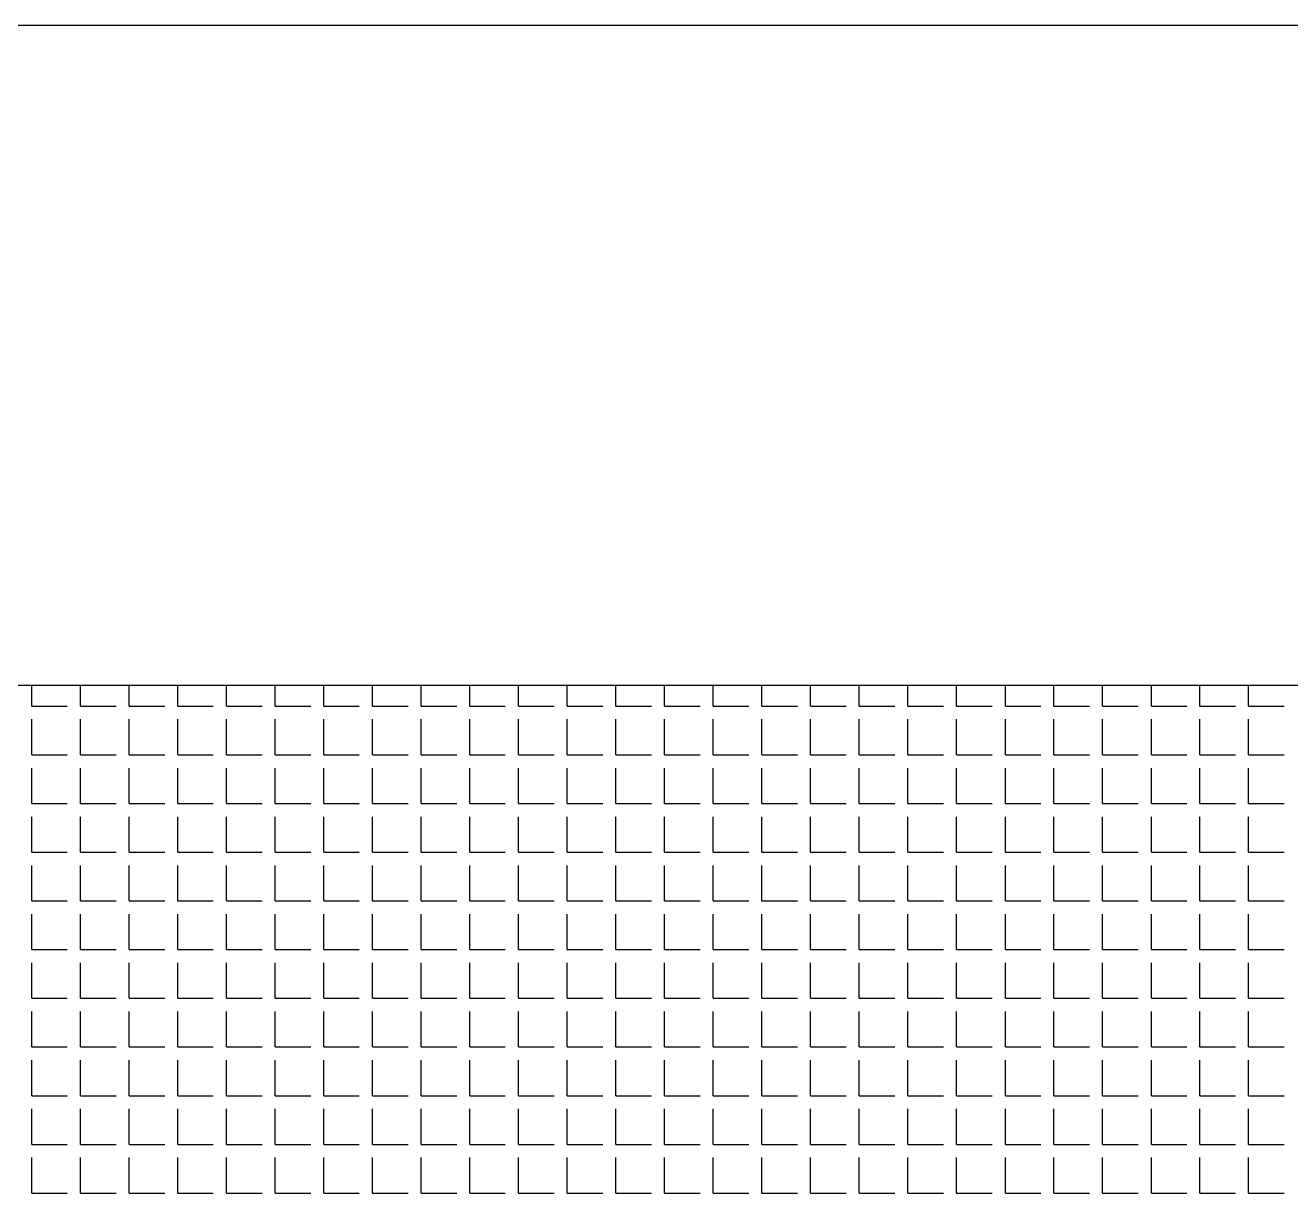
# Model space of a CAD drawing. Header units: millimetres. Extents: x -2063041 to -1932644, y 197605868 to 197643080.
# Drawn here: x -2047919 to -2047783.4, y 197627242.6 to 197627368.4 of the extents above; entities that cross this region are included whole.
import ezdxf

# ---------------------------------------------------------------- set-up
doc = ezdxf.new("R2010")
doc.units = ezdxf.units.MM
doc.layers.add('СКУД', color=7, linetype='Continuous')

msp = doc.modelspace()

# ---------------------------------------------------------------- linework, layer by layer
at = {"layer": 'СКУД', "color": 18, "true_color": 0x000000}
for p, q in [((-2047918.28, 197627295.48), (-2047918.28, 197627297.71)), ((-2047913.07, 197627295.48), (-2047913.07, 197627297.71)), ((-2047907.85, 197627295.48), (-2047907.85, 197627297.71)), ((-2047902.64, 197627295.48), (-2047902.64, 197627297.71)), ((-2047897.43, 197627295.48), (-2047897.43, 197627297.71)), ((-2047892.21, 197627295.48), (-2047892.21, 197627297.71)), ((-2047887, 197627295.48), (-2047887, 197627297.71)), ((-2047881.79, 197627295.48), (-2047881.79, 197627297.71)), ((-2047876.57, 197627295.48), (-2047876.57, 197627297.71)), ((-2047871.36, 197627295.48), (-2047871.36, 197627297.71)), ((-2047866.15, 197627295.48), (-2047866.15, 197627297.71)), ((-2047860.93, 197627295.48), (-2047860.93, 197627297.71)), ((-2047855.72, 197627295.48), (-2047855.72, 197627297.71)), ((-2047850.51, 197627295.48), (-2047850.51, 197627297.71)), ((-2047845.29, 197627295.48), (-2047845.29, 197627297.71)), ((-2047840.08, 197627295.48), (-2047840.08, 197627297.71)), ((-2047834.87, 197627295.48), (-2047834.87, 197627297.71)), ((-2047829.65, 197627295.48), (-2047829.65, 197627297.71)), ((-2047824.44, 197627295.48), (-2047824.44, 197627297.71)), ((-2047819.23, 197627295.48), (-2047819.23, 197627297.71)), ((-2047814.01, 197627295.48), (-2047814.01, 197627297.71)), ((-2047808.8, 197627295.48), (-2047808.8, 197627297.71)), ((-2047803.59, 197627295.48), (-2047803.59, 197627297.71)), ((-2047798.37, 197627295.48), (-2047798.37, 197627297.71)), ((-2047793.16, 197627295.48), (-2047793.16, 197627297.71)), ((-2047787.95, 197627295.48), (-2047787.95, 197627297.71)), ((-2047918.28, 197627295.48), (-2047914.49, 197627295.48)), ((-2047913.07, 197627295.48), (-2047909.27, 197627295.48)), ((-2047907.85, 197627295.48), (-2047904.06, 197627295.48)), ((-2047902.64, 197627295.48), (-2047898.85, 197627295.48)), ((-2047897.43, 197627295.48), (-2047893.63, 197627295.48)), ((-2047892.21, 197627295.48), (-2047888.42, 197627295.48)), ((-2047887, 197627295.48), (-2047883.21, 197627295.48)), ((-2047881.79, 197627295.48), (-2047877.99, 197627295.48)), ((-2047876.57, 197627295.48), (-2047872.78, 197627295.48)), ((-2047871.36, 197627295.48), (-2047867.57, 197627295.48)), ((-2047866.15, 197627295.48), (-2047862.35, 197627295.48)), ((-2047860.93, 197627295.48), (-2047857.14, 197627295.48)), ((-2047855.72, 197627295.48), (-2047851.93, 197627295.48)), ((-2047850.51, 197627295.48), (-2047846.71, 197627295.48)), ((-2047845.29, 197627295.48), (-2047841.5, 197627295.48)), ((-2047840.08, 197627295.48), (-2047836.29, 197627295.48)), ((-2047834.87, 197627295.48), (-2047831.07, 197627295.48)), ((-2047829.65, 197627295.48), (-2047825.86, 197627295.48)), ((-2047824.44, 197627295.48), (-2047820.65, 197627295.48)), ((-2047819.23, 197627295.48), (-2047815.43, 197627295.48)), ((-2047814.01, 197627295.48), (-2047810.22, 197627295.48)), ((-2047808.8, 197627295.48), (-2047805.01, 197627295.48)), ((-2047803.59, 197627295.48), (-2047799.79, 197627295.48)), ((-2047798.37, 197627295.48), (-2047794.58, 197627295.48)), ((-2047793.16, 197627295.48), (-2047789.37, 197627295.48)), ((-2047787.95, 197627295.48), (-2047784.15, 197627295.48)), ((-2047918.28, 197627290.27), (-2047918.28, 197627294.06)), ((-2047913.07, 197627290.27), (-2047913.07, 197627294.06)), ((-2047907.85, 197627290.27), (-2047907.85, 197627294.06)), ((-2047902.64, 197627290.27), (-2047902.64, 197627294.06)), ((-2047897.43, 197627290.27), (-2047897.43, 197627294.06)), ((-2047892.21, 197627290.27), (-2047892.21, 197627294.06)), ((-2047887, 197627290.27), (-2047887, 197627294.06)), ((-2047881.79, 197627290.27), (-2047881.79, 197627294.06)), ((-2047876.57, 197627290.27), (-2047876.57, 197627294.06)), ((-2047871.36, 197627290.27), (-2047871.36, 197627294.06)), ((-2047866.15, 197627290.27), (-2047866.15, 197627294.06)), ((-2047860.93, 197627290.27), (-2047860.93, 197627294.06)), ((-2047855.72, 197627290.27), (-2047855.72, 197627294.06)), ((-2047850.51, 197627290.27), (-2047850.51, 197627294.06)), ((-2047845.29, 197627290.27), (-2047845.29, 197627294.06)), ((-2047840.08, 197627290.27), (-2047840.08, 197627294.06)), ((-2047834.87, 197627290.27), (-2047834.87, 197627294.06)), ((-2047829.65, 197627290.27), (-2047829.65, 197627294.06)), ((-2047824.44, 197627290.27), (-2047824.44, 197627294.06)), ((-2047819.23, 197627290.27), (-2047819.23, 197627294.06)), ((-2047814.01, 197627290.27), (-2047814.01, 197627294.06)), ((-2047808.8, 197627290.27), (-2047808.8, 197627294.06)), ((-2047803.59, 197627290.27), (-2047803.59, 197627294.06)), ((-2047798.37, 197627290.27), (-2047798.37, 197627294.06)), ((-2047793.16, 197627290.27), (-2047793.16, 197627294.06)), ((-2047787.95, 197627290.27), (-2047787.95, 197627294.06)), ((-2047918.28, 197627290.27), (-2047914.49, 197627290.27)), ((-2047913.07, 197627290.27), (-2047909.27, 197627290.27)), ((-2047907.85, 197627290.27), (-2047904.06, 197627290.27)), ((-2047902.64, 197627290.27), (-2047898.85, 197627290.27)), ((-2047897.43, 197627290.27), (-2047893.63, 197627290.27)), ((-2047892.21, 197627290.27), (-2047888.42, 197627290.27)), ((-2047887, 197627290.27), (-2047883.21, 197627290.27)), ((-2047881.79, 197627290.27), (-2047877.99, 197627290.27)), ((-2047876.57, 197627290.27), (-2047872.78, 197627290.27)), ((-2047871.36, 197627290.27), (-2047867.57, 197627290.27)), ((-2047866.15, 197627290.27), (-2047862.35, 197627290.27)), ((-2047860.93, 197627290.27), (-2047857.14, 197627290.27)), ((-2047855.72, 197627290.27), (-2047851.93, 197627290.27)), ((-2047850.51, 197627290.27), (-2047846.71, 197627290.27)), ((-2047845.29, 197627290.27), (-2047841.5, 197627290.27)), ((-2047840.08, 197627290.27), (-2047836.29, 197627290.27)), ((-2047834.87, 197627290.27), (-2047831.07, 197627290.27)), ((-2047829.65, 197627290.27), (-2047825.86, 197627290.27)), ((-2047824.44, 197627290.27), (-2047820.65, 197627290.27)), ((-2047819.23, 197627290.27), (-2047815.43, 197627290.27)), ((-2047814.01, 197627290.27), (-2047810.22, 197627290.27)), ((-2047808.8, 197627290.27), (-2047805.01, 197627290.27)), ((-2047803.59, 197627290.27), (-2047799.79, 197627290.27)), ((-2047798.37, 197627290.27), (-2047794.58, 197627290.27)), ((-2047793.16, 197627290.27), (-2047789.37, 197627290.27)), ((-2047787.95, 197627290.27), (-2047784.15, 197627290.27)), ((-2047918.28, 197627285.05), (-2047918.28, 197627288.84)), ((-2047913.07, 197627285.05), (-2047913.07, 197627288.84)), ((-2047907.85, 197627285.05), (-2047907.85, 197627288.84)), ((-2047902.64, 197627285.05), (-2047902.64, 197627288.84)), ((-2047897.43, 197627285.05), (-2047897.43, 197627288.84)), ((-2047892.21, 197627285.05), (-2047892.21, 197627288.84)), ((-2047887, 197627285.05), (-2047887, 197627288.84)), ((-2047881.79, 197627285.05), (-2047881.79, 197627288.84)), ((-2047876.57, 197627285.05), (-2047876.57, 197627288.84)), ((-2047871.36, 197627285.05), (-2047871.36, 197627288.84)), ((-2047866.15, 197627285.05), (-2047866.15, 197627288.84)), ((-2047860.93, 197627285.05), (-2047860.93, 197627288.84)), ((-2047855.72, 197627285.05), (-2047855.72, 197627288.84)), ((-2047850.51, 197627285.05), (-2047850.51, 197627288.84)), ((-2047845.29, 197627285.05), (-2047845.29, 197627288.84)), ((-2047840.08, 197627285.05), (-2047840.08, 197627288.84)), ((-2047834.87, 197627285.05), (-2047834.87, 197627288.84)), ((-2047829.65, 197627285.05), (-2047829.65, 197627288.84)), ((-2047824.44, 197627285.05), (-2047824.44, 197627288.84)), ((-2047819.23, 197627285.05), (-2047819.23, 197627288.84)), ((-2047814.01, 197627285.05), (-2047814.01, 197627288.84)), ((-2047808.8, 197627285.05), (-2047808.8, 197627288.84)), ((-2047803.59, 197627285.05), (-2047803.59, 197627288.84)), ((-2047798.37, 197627285.05), (-2047798.37, 197627288.84)), ((-2047793.16, 197627285.05), (-2047793.16, 197627288.84)), ((-2047787.95, 197627285.05), (-2047787.95, 197627288.84)), ((-2047918.28, 197627285.05), (-2047914.49, 197627285.05)), ((-2047913.07, 197627285.05), (-2047909.27, 197627285.05)), ((-2047907.85, 197627285.05), (-2047904.06, 197627285.05)), ((-2047902.64, 197627285.05), (-2047898.85, 197627285.05)), ((-2047897.43, 197627285.05), (-2047893.63, 197627285.05)), ((-2047892.21, 197627285.05), (-2047888.42, 197627285.05)), ((-2047887, 197627285.05), (-2047883.21, 197627285.05)), ((-2047881.79, 197627285.05), (-2047877.99, 197627285.05)), ((-2047876.57, 197627285.05), (-2047872.78, 197627285.05)), ((-2047871.36, 197627285.05), (-2047867.57, 197627285.05)), ((-2047866.15, 197627285.05), (-2047862.35, 197627285.05)), ((-2047860.93, 197627285.05), (-2047857.14, 197627285.05)), ((-2047855.72, 197627285.05), (-2047851.93, 197627285.05)), ((-2047850.51, 197627285.05), (-2047846.71, 197627285.05)), ((-2047845.29, 197627285.05), (-2047841.5, 197627285.05)), ((-2047840.08, 197627285.05), (-2047836.29, 197627285.05)), ((-2047834.87, 197627285.05), (-2047831.07, 197627285.05)), ((-2047829.65, 197627285.05), (-2047825.86, 197627285.05)), ((-2047824.44, 197627285.05), (-2047820.65, 197627285.05)), ((-2047819.23, 197627285.05), (-2047815.43, 197627285.05)), ((-2047814.01, 197627285.05), (-2047810.22, 197627285.05)), ((-2047808.8, 197627285.05), (-2047805.01, 197627285.05)), ((-2047803.59, 197627285.05), (-2047799.79, 197627285.05)), ((-2047798.37, 197627285.05), (-2047794.58, 197627285.05)), ((-2047793.16, 197627285.05), (-2047789.37, 197627285.05)), ((-2047787.95, 197627285.05), (-2047784.15, 197627285.05)), ((-2047918.28, 197627279.84), (-2047918.28, 197627283.63)), ((-2047913.07, 197627279.84), (-2047913.07, 197627283.63)), ((-2047907.85, 197627279.84), (-2047907.85, 197627283.63)), ((-2047902.64, 197627279.84), (-2047902.64, 197627283.63)), ((-2047897.43, 197627279.84), (-2047897.43, 197627283.63)), ((-2047892.21, 197627279.84), (-2047892.21, 197627283.63)), ((-2047887, 197627279.84), (-2047887, 197627283.63)), ((-2047881.79, 197627279.84), (-2047881.79, 197627283.63)), ((-2047876.57, 197627279.84), (-2047876.57, 197627283.63)), ((-2047871.36, 197627279.84), (-2047871.36, 197627283.63)), ((-2047866.15, 197627279.84), (-2047866.15, 197627283.63)), ((-2047860.93, 197627279.84), (-2047860.93, 197627283.63)), ((-2047855.72, 197627279.84), (-2047855.72, 197627283.63)), ((-2047850.51, 197627279.84), (-2047850.51, 197627283.63)), ((-2047845.29, 197627279.84), (-2047845.29, 197627283.63)), ((-2047840.08, 197627279.84), (-2047840.08, 197627283.63)), ((-2047834.87, 197627279.84), (-2047834.87, 197627283.63)), ((-2047829.65, 197627279.84), (-2047829.65, 197627283.63)), ((-2047824.44, 197627279.84), (-2047824.44, 197627283.63)), ((-2047819.23, 197627279.84), (-2047819.23, 197627283.63)), ((-2047814.01, 197627279.84), (-2047814.01, 197627283.63)), ((-2047808.8, 197627279.84), (-2047808.8, 197627283.63)), ((-2047803.59, 197627279.84), (-2047803.59, 197627283.63)), ((-2047798.37, 197627279.84), (-2047798.37, 197627283.63)), ((-2047793.16, 197627279.84), (-2047793.16, 197627283.63)), ((-2047787.95, 197627279.84), (-2047787.95, 197627283.63)), ((-2047918.28, 197627279.84), (-2047914.49, 197627279.84)), ((-2047913.07, 197627279.84), (-2047909.27, 197627279.84)), ((-2047907.85, 197627279.84), (-2047904.06, 197627279.84)), ((-2047902.64, 197627279.84), (-2047898.85, 197627279.84)), ((-2047897.43, 197627279.84), (-2047893.63, 197627279.84)), ((-2047892.21, 197627279.84), (-2047888.42, 197627279.84)), ((-2047887, 197627279.84), (-2047883.21, 197627279.84)), ((-2047881.79, 197627279.84), (-2047877.99, 197627279.84)), ((-2047876.57, 197627279.84), (-2047872.78, 197627279.84)), ((-2047871.36, 197627279.84), (-2047867.57, 197627279.84)), ((-2047866.15, 197627279.84), (-2047862.35, 197627279.84)), ((-2047860.93, 197627279.84), (-2047857.14, 197627279.84)), ((-2047855.72, 197627279.84), (-2047851.93, 197627279.84)), ((-2047850.51, 197627279.84), (-2047846.71, 197627279.84)), ((-2047845.29, 197627279.84), (-2047841.5, 197627279.84)), ((-2047840.08, 197627279.84), (-2047836.29, 197627279.84)), ((-2047834.87, 197627279.84), (-2047831.07, 197627279.84)), ((-2047829.65, 197627279.84), (-2047825.86, 197627279.84)), ((-2047824.44, 197627279.84), (-2047820.65, 197627279.84)), ((-2047819.23, 197627279.84), (-2047815.43, 197627279.84)), ((-2047814.01, 197627279.84), (-2047810.22, 197627279.84)), ((-2047808.8, 197627279.84), (-2047805.01, 197627279.84)), ((-2047803.59, 197627279.84), (-2047799.79, 197627279.84)), ((-2047798.37, 197627279.84), (-2047794.58, 197627279.84)), ((-2047793.16, 197627279.84), (-2047789.37, 197627279.84)), ((-2047787.95, 197627279.84), (-2047784.15, 197627279.84)), ((-2047918.28, 197627274.63), (-2047918.28, 197627278.42)), ((-2047913.07, 197627274.63), (-2047913.07, 197627278.42)), ((-2047907.85, 197627274.63), (-2047907.85, 197627278.42)), ((-2047902.64, 197627274.63), (-2047902.64, 197627278.42)), ((-2047897.43, 197627274.63), (-2047897.43, 197627278.42)), ((-2047892.21, 197627274.63), (-2047892.21, 197627278.42)), ((-2047887, 197627274.63), (-2047887, 197627278.42)), ((-2047881.79, 197627274.63), (-2047881.79, 197627278.42)), ((-2047876.57, 197627274.63), (-2047876.57, 197627278.42)), ((-2047871.36, 197627274.63), (-2047871.36, 197627278.42)), ((-2047866.15, 197627274.63), (-2047866.15, 197627278.42)), ((-2047860.93, 197627274.63), (-2047860.93, 197627278.42)), ((-2047855.72, 197627274.63), (-2047855.72, 197627278.42)), ((-2047850.51, 197627274.63), (-2047850.51, 197627278.42)), ((-2047845.29, 197627274.63), (-2047845.29, 197627278.42)), ((-2047840.08, 197627274.63), (-2047840.08, 197627278.42)), ((-2047834.87, 197627274.63), (-2047834.87, 197627278.42)), ((-2047829.65, 197627274.63), (-2047829.65, 197627278.42)), ((-2047824.44, 197627274.63), (-2047824.44, 197627278.42)), ((-2047819.23, 197627274.63), (-2047819.23, 197627278.42)), ((-2047814.01, 197627274.63), (-2047814.01, 197627278.42)), ((-2047808.8, 197627274.63), (-2047808.8, 197627278.42)), ((-2047803.59, 197627274.63), (-2047803.59, 197627278.42)), ((-2047798.37, 197627274.63), (-2047798.37, 197627278.42)), ((-2047793.16, 197627274.63), (-2047793.16, 197627278.42)), ((-2047787.95, 197627274.63), (-2047787.95, 197627278.42)), ((-2047918.28, 197627274.63), (-2047914.49, 197627274.63)), ((-2047913.07, 197627274.63), (-2047909.27, 197627274.63)), ((-2047907.85, 197627274.63), (-2047904.06, 197627274.63)), ((-2047902.64, 197627274.63), (-2047898.85, 197627274.63)), ((-2047897.43, 197627274.63), (-2047893.63, 197627274.63)), ((-2047892.21, 197627274.63), (-2047888.42, 197627274.63)), ((-2047887, 197627274.63), (-2047883.21, 197627274.63)), ((-2047881.79, 197627274.63), (-2047877.99, 197627274.63)), ((-2047876.57, 197627274.63), (-2047872.78, 197627274.63)), ((-2047871.36, 197627274.63), (-2047867.57, 197627274.63)), ((-2047866.15, 197627274.63), (-2047862.35, 197627274.63)), ((-2047860.93, 197627274.63), (-2047857.14, 197627274.63)), ((-2047855.72, 197627274.63), (-2047851.93, 197627274.63)), ((-2047850.51, 197627274.63), (-2047846.71, 197627274.63)), ((-2047845.29, 197627274.63), (-2047841.5, 197627274.63)), ((-2047840.08, 197627274.63), (-2047836.29, 197627274.63)), ((-2047834.87, 197627274.63), (-2047831.07, 197627274.63)), ((-2047829.65, 197627274.63), (-2047825.86, 197627274.63)), ((-2047824.44, 197627274.63), (-2047820.65, 197627274.63)), ((-2047819.23, 197627274.63), (-2047815.43, 197627274.63)), ((-2047814.01, 197627274.63), (-2047810.22, 197627274.63)), ((-2047808.8, 197627274.63), (-2047805.01, 197627274.63)), ((-2047803.59, 197627274.63), (-2047799.79, 197627274.63)), ((-2047798.37, 197627274.63), (-2047794.58, 197627274.63)), ((-2047793.16, 197627274.63), (-2047789.37, 197627274.63)), ((-2047787.95, 197627274.63), (-2047784.15, 197627274.63)), ((-2047918.28, 197627269.41), (-2047918.28, 197627273.2)), ((-2047913.07, 197627269.41), (-2047913.07, 197627273.2)), ((-2047907.85, 197627269.41), (-2047907.85, 197627273.2)), ((-2047902.64, 197627269.41), (-2047902.64, 197627273.2)), ((-2047897.43, 197627269.41), (-2047897.43, 197627273.2)), ((-2047892.21, 197627269.41), (-2047892.21, 197627273.2)), ((-2047887, 197627269.41), (-2047887, 197627273.2)), ((-2047881.79, 197627269.41), (-2047881.79, 197627273.2)), ((-2047876.57, 197627269.41), (-2047876.57, 197627273.2)), ((-2047871.36, 197627269.41), (-2047871.36, 197627273.2)), ((-2047866.15, 197627269.41), (-2047866.15, 197627273.2)), ((-2047860.93, 197627269.41), (-2047860.93, 197627273.2)), ((-2047855.72, 197627269.41), (-2047855.72, 197627273.2)), ((-2047850.51, 197627269.41), (-2047850.51, 197627273.2)), ((-2047845.29, 197627269.41), (-2047845.29, 197627273.2)), ((-2047840.08, 197627269.41), (-2047840.08, 197627273.2)), ((-2047834.87, 197627269.41), (-2047834.87, 197627273.2)), ((-2047829.65, 197627269.41), (-2047829.65, 197627273.2)), ((-2047824.44, 197627269.41), (-2047824.44, 197627273.2)), ((-2047819.23, 197627269.41), (-2047819.23, 197627273.2)), ((-2047814.01, 197627269.41), (-2047814.01, 197627273.2)), ((-2047808.8, 197627269.41), (-2047808.8, 197627273.2)), ((-2047803.59, 197627269.41), (-2047803.59, 197627273.2)), ((-2047798.37, 197627269.41), (-2047798.37, 197627273.2)), ((-2047793.16, 197627269.41), (-2047793.16, 197627273.2)), ((-2047787.95, 197627269.41), (-2047787.95, 197627273.2)), ((-2047918.28, 197627269.41), (-2047914.49, 197627269.41)), ((-2047913.07, 197627269.41), (-2047909.27, 197627269.41)), ((-2047907.85, 197627269.41), (-2047904.06, 197627269.41)), ((-2047902.64, 197627269.41), (-2047898.85, 197627269.41)), ((-2047897.43, 197627269.41), (-2047893.63, 197627269.41)), ((-2047892.21, 197627269.41), (-2047888.42, 197627269.41)), ((-2047887, 197627269.41), (-2047883.21, 197627269.41)), ((-2047881.79, 197627269.41), (-2047877.99, 197627269.41)), ((-2047876.57, 197627269.41), (-2047872.78, 197627269.41)), ((-2047871.36, 197627269.41), (-2047867.57, 197627269.41)), ((-2047866.15, 197627269.41), (-2047862.35, 197627269.41)), ((-2047860.93, 197627269.41), (-2047857.14, 197627269.41)), ((-2047855.72, 197627269.41), (-2047851.93, 197627269.41)), ((-2047850.51, 197627269.41), (-2047846.71, 197627269.41)), ((-2047845.29, 197627269.41), (-2047841.5, 197627269.41)), ((-2047840.08, 197627269.41), (-2047836.29, 197627269.41)), ((-2047834.87, 197627269.41), (-2047831.07, 197627269.41)), ((-2047829.65, 197627269.41), (-2047825.86, 197627269.41)), ((-2047824.44, 197627269.41), (-2047820.65, 197627269.41)), ((-2047819.23, 197627269.41), (-2047815.43, 197627269.41)), ((-2047814.01, 197627269.41), (-2047810.22, 197627269.41)), ((-2047808.8, 197627269.41), (-2047805.01, 197627269.41)), ((-2047803.59, 197627269.41), (-2047799.79, 197627269.41)), ((-2047798.37, 197627269.41), (-2047794.58, 197627269.41)), ((-2047793.16, 197627269.41), (-2047789.37, 197627269.41)), ((-2047787.95, 197627269.41), (-2047784.15, 197627269.41)), ((-2047918.28, 197627264.2), (-2047918.28, 197627267.99)), ((-2047913.07, 197627264.2), (-2047913.07, 197627267.99)), ((-2047907.85, 197627264.2), (-2047907.85, 197627267.99)), ((-2047902.64, 197627264.2), (-2047902.64, 197627267.99)), ((-2047897.43, 197627264.2), (-2047897.43, 197627267.99)), ((-2047892.21, 197627264.2), (-2047892.21, 197627267.99)), ((-2047887, 197627264.2), (-2047887, 197627267.99)), ((-2047881.79, 197627264.2), (-2047881.79, 197627267.99)), ((-2047876.57, 197627264.2), (-2047876.57, 197627267.99)), ((-2047871.36, 197627264.2), (-2047871.36, 197627267.99)), ((-2047866.15, 197627264.2), (-2047866.15, 197627267.99)), ((-2047860.93, 197627264.2), (-2047860.93, 197627267.99)), ((-2047855.72, 197627264.2), (-2047855.72, 197627267.99)), ((-2047850.51, 197627264.2), (-2047850.51, 197627267.99)), ((-2047845.29, 197627264.2), (-2047845.29, 197627267.99)), ((-2047840.08, 197627264.2), (-2047840.08, 197627267.99)), ((-2047834.87, 197627264.2), (-2047834.87, 197627267.99)), ((-2047829.65, 197627264.2), (-2047829.65, 197627267.99)), ((-2047824.44, 197627264.2), (-2047824.44, 197627267.99)), ((-2047819.23, 197627264.2), (-2047819.23, 197627267.99)), ((-2047814.01, 197627264.2), (-2047814.01, 197627267.99)), ((-2047808.8, 197627264.2), (-2047808.8, 197627267.99)), ((-2047803.59, 197627264.2), (-2047803.59, 197627267.99)), ((-2047798.37, 197627264.2), (-2047798.37, 197627267.99)), ((-2047793.16, 197627264.2), (-2047793.16, 197627267.99)), ((-2047787.95, 197627264.2), (-2047787.95, 197627267.99)), ((-2047918.28, 197627264.2), (-2047914.49, 197627264.2)), ((-2047913.07, 197627264.2), (-2047909.27, 197627264.2)), ((-2047907.85, 197627264.2), (-2047904.06, 197627264.2)), ((-2047902.64, 197627264.2), (-2047898.85, 197627264.2)), ((-2047897.43, 197627264.2), (-2047893.63, 197627264.2)), ((-2047892.21, 197627264.2), (-2047888.42, 197627264.2)), ((-2047887, 197627264.2), (-2047883.21, 197627264.2)), ((-2047881.79, 197627264.2), (-2047877.99, 197627264.2)), ((-2047876.57, 197627264.2), (-2047872.78, 197627264.2)), ((-2047871.36, 197627264.2), (-2047867.57, 197627264.2)), ((-2047866.15, 197627264.2), (-2047862.35, 197627264.2)), ((-2047860.93, 197627264.2), (-2047857.14, 197627264.2)), ((-2047855.72, 197627264.2), (-2047851.93, 197627264.2)), ((-2047850.51, 197627264.2), (-2047846.71, 197627264.2)), ((-2047845.29, 197627264.2), (-2047841.5, 197627264.2)), ((-2047840.08, 197627264.2), (-2047836.29, 197627264.2)), ((-2047834.87, 197627264.2), (-2047831.07, 197627264.2)), ((-2047829.65, 197627264.2), (-2047825.86, 197627264.2)), ((-2047824.44, 197627264.2), (-2047820.65, 197627264.2)), ((-2047819.23, 197627264.2), (-2047815.43, 197627264.2)), ((-2047814.01, 197627264.2), (-2047810.22, 197627264.2)), ((-2047808.8, 197627264.2), (-2047805.01, 197627264.2)), ((-2047803.59, 197627264.2), (-2047799.79, 197627264.2)), ((-2047798.37, 197627264.2), (-2047794.58, 197627264.2)), ((-2047793.16, 197627264.2), (-2047789.37, 197627264.2)), ((-2047787.95, 197627264.2), (-2047784.15, 197627264.2)), ((-2047918.28, 197627258.99), (-2047918.28, 197627262.78)), ((-2047913.07, 197627258.99), (-2047913.07, 197627262.78)), ((-2047907.85, 197627258.99), (-2047907.85, 197627262.78)), ((-2047902.64, 197627258.99), (-2047902.64, 197627262.78)), ((-2047897.43, 197627258.99), (-2047897.43, 197627262.78)), ((-2047892.21, 197627258.99), (-2047892.21, 197627262.78)), ((-2047887, 197627258.99), (-2047887, 197627262.78)), ((-2047881.79, 197627258.99), (-2047881.79, 197627262.78)), ((-2047876.57, 197627258.99), (-2047876.57, 197627262.78)), ((-2047871.36, 197627258.99), (-2047871.36, 197627262.78)), ((-2047866.15, 197627258.99), (-2047866.15, 197627262.78)), ((-2047860.93, 197627258.99), (-2047860.93, 197627262.78)), ((-2047855.72, 197627258.99), (-2047855.72, 197627262.78)), ((-2047850.51, 197627258.99), (-2047850.51, 197627262.78)), ((-2047845.29, 197627258.99), (-2047845.29, 197627262.78)), ((-2047840.08, 197627258.99), (-2047840.08, 197627262.78)), ((-2047834.87, 197627258.99), (-2047834.87, 197627262.78)), ((-2047829.65, 197627258.99), (-2047829.65, 197627262.78)), ((-2047824.44, 197627258.99), (-2047824.44, 197627262.78)), ((-2047819.23, 197627258.99), (-2047819.23, 197627262.78)), ((-2047814.01, 197627258.99), (-2047814.01, 197627262.78)), ((-2047808.8, 197627258.99), (-2047808.8, 197627262.78)), ((-2047803.59, 197627258.99), (-2047803.59, 197627262.78)), ((-2047798.37, 197627258.99), (-2047798.37, 197627262.78)), ((-2047793.16, 197627258.99), (-2047793.16, 197627262.78)), ((-2047787.95, 197627258.99), (-2047787.95, 197627262.78)), ((-2047918.28, 197627258.99), (-2047914.49, 197627258.99)), ((-2047913.07, 197627258.99), (-2047909.27, 197627258.99)), ((-2047907.85, 197627258.99), (-2047904.06, 197627258.99)), ((-2047902.64, 197627258.99), (-2047898.85, 197627258.99)), ((-2047897.43, 197627258.99), (-2047893.63, 197627258.99)), ((-2047892.21, 197627258.99), (-2047888.42, 197627258.99)), ((-2047887, 197627258.99), (-2047883.21, 197627258.99)), ((-2047881.79, 197627258.99), (-2047877.99, 197627258.99)), ((-2047876.57, 197627258.99), (-2047872.78, 197627258.99)), ((-2047871.36, 197627258.99), (-2047867.57, 197627258.99)), ((-2047866.15, 197627258.99), (-2047862.35, 197627258.99)), ((-2047860.93, 197627258.99), (-2047857.14, 197627258.99)), ((-2047855.72, 197627258.99), (-2047851.93, 197627258.99)), ((-2047850.51, 197627258.99), (-2047846.71, 197627258.99)), ((-2047845.29, 197627258.99), (-2047841.5, 197627258.99)), ((-2047840.08, 197627258.99), (-2047836.29, 197627258.99)), ((-2047834.87, 197627258.99), (-2047831.07, 197627258.99)), ((-2047829.65, 197627258.99), (-2047825.86, 197627258.99)), ((-2047824.44, 197627258.99), (-2047820.65, 197627258.99)), ((-2047819.23, 197627258.99), (-2047815.43, 197627258.99)), ((-2047814.01, 197627258.99), (-2047810.22, 197627258.99)), ((-2047808.8, 197627258.99), (-2047805.01, 197627258.99)), ((-2047803.59, 197627258.99), (-2047799.79, 197627258.99)), ((-2047798.37, 197627258.99), (-2047794.58, 197627258.99)), ((-2047793.16, 197627258.99), (-2047789.37, 197627258.99)), ((-2047787.95, 197627258.99), (-2047784.15, 197627258.99)), ((-2047918.28, 197627253.77), (-2047918.28, 197627257.56)), ((-2047913.07, 197627253.77), (-2047913.07, 197627257.56)), ((-2047907.85, 197627253.77), (-2047907.85, 197627257.56)), ((-2047902.64, 197627253.77), (-2047902.64, 197627257.56)), ((-2047897.43, 197627253.77), (-2047897.43, 197627257.56)), ((-2047892.21, 197627253.77), (-2047892.21, 197627257.56)), ((-2047887, 197627253.77), (-2047887, 197627257.56)), ((-2047881.79, 197627253.77), (-2047881.79, 197627257.56)), ((-2047876.57, 197627253.77), (-2047876.57, 197627257.56)), ((-2047871.36, 197627253.77), (-2047871.36, 197627257.56)), ((-2047866.15, 197627253.77), (-2047866.15, 197627257.56)), ((-2047860.93, 197627253.77), (-2047860.93, 197627257.56)), ((-2047855.72, 197627253.77), (-2047855.72, 197627257.56)), ((-2047850.51, 197627253.77), (-2047850.51, 197627257.56)), ((-2047845.29, 197627253.77), (-2047845.29, 197627257.56)), ((-2047840.08, 197627253.77), (-2047840.08, 197627257.56)), ((-2047834.87, 197627253.77), (-2047834.87, 197627257.56)), ((-2047829.65, 197627253.77), (-2047829.65, 197627257.56)), ((-2047824.44, 197627253.77), (-2047824.44, 197627257.56)), ((-2047819.23, 197627253.77), (-2047819.23, 197627257.56)), ((-2047814.01, 197627253.77), (-2047814.01, 197627257.56)), ((-2047808.8, 197627253.77), (-2047808.8, 197627257.56)), ((-2047803.59, 197627253.77), (-2047803.59, 197627257.56)), ((-2047798.37, 197627253.77), (-2047798.37, 197627257.56)), ((-2047793.16, 197627253.77), (-2047793.16, 197627257.56)), ((-2047787.95, 197627253.77), (-2047787.95, 197627257.56)), ((-2047918.28, 197627253.77), (-2047914.49, 197627253.77)), ((-2047913.07, 197627253.77), (-2047909.27, 197627253.77)), ((-2047907.85, 197627253.77), (-2047904.06, 197627253.77)), ((-2047902.64, 197627253.77), (-2047898.85, 197627253.77)), ((-2047897.43, 197627253.77), (-2047893.63, 197627253.77)), ((-2047892.21, 197627253.77), (-2047888.42, 197627253.77)), ((-2047887, 197627253.77), (-2047883.21, 197627253.77)), ((-2047881.79, 197627253.77), (-2047877.99, 197627253.77)), ((-2047876.57, 197627253.77), (-2047872.78, 197627253.77)), ((-2047871.36, 197627253.77), (-2047867.57, 197627253.77)), ((-2047866.15, 197627253.77), (-2047862.35, 197627253.77)), ((-2047860.93, 197627253.77), (-2047857.14, 197627253.77)), ((-2047855.72, 197627253.77), (-2047851.93, 197627253.77)), ((-2047850.51, 197627253.77), (-2047846.71, 197627253.77)), ((-2047845.29, 197627253.77), (-2047841.5, 197627253.77)), ((-2047840.08, 197627253.77), (-2047836.29, 197627253.77)), ((-2047834.87, 197627253.77), (-2047831.07, 197627253.77)), ((-2047829.65, 197627253.77), (-2047825.86, 197627253.77)), ((-2047824.44, 197627253.77), (-2047820.65, 197627253.77)), ((-2047819.23, 197627253.77), (-2047815.43, 197627253.77)), ((-2047814.01, 197627253.77), (-2047810.22, 197627253.77)), ((-2047808.8, 197627253.77), (-2047805.01, 197627253.77)), ((-2047803.59, 197627253.77), (-2047799.79, 197627253.77)), ((-2047798.37, 197627253.77), (-2047794.58, 197627253.77)), ((-2047793.16, 197627253.77), (-2047789.37, 197627253.77)), ((-2047787.95, 197627253.77), (-2047784.15, 197627253.77)), ((-2047918.28, 197627248.56), (-2047918.28, 197627252.35)), ((-2047913.07, 197627248.56), (-2047913.07, 197627252.35)), ((-2047907.85, 197627248.56), (-2047907.85, 197627252.35)), ((-2047902.64, 197627248.56), (-2047902.64, 197627252.35)), ((-2047897.43, 197627248.56), (-2047897.43, 197627252.35)), ((-2047892.21, 197627248.56), (-2047892.21, 197627252.35)), ((-2047887, 197627248.56), (-2047887, 197627252.35)), ((-2047881.79, 197627248.56), (-2047881.79, 197627252.35)), ((-2047876.57, 197627248.56), (-2047876.57, 197627252.35)), ((-2047871.36, 197627248.56), (-2047871.36, 197627252.35)), ((-2047866.15, 197627248.56), (-2047866.15, 197627252.35)), ((-2047860.93, 197627248.56), (-2047860.93, 197627252.35)), ((-2047855.72, 197627248.56), (-2047855.72, 197627252.35)), ((-2047850.51, 197627248.56), (-2047850.51, 197627252.35)), ((-2047845.29, 197627248.56), (-2047845.29, 197627252.35)), ((-2047840.08, 197627248.56), (-2047840.08, 197627252.35)), ((-2047834.87, 197627248.56), (-2047834.87, 197627252.35)), ((-2047829.65, 197627248.56), (-2047829.65, 197627252.35)), ((-2047824.44, 197627248.56), (-2047824.44, 197627252.35)), ((-2047819.23, 197627248.56), (-2047819.23, 197627252.35)), ((-2047814.01, 197627248.56), (-2047814.01, 197627252.35)), ((-2047808.8, 197627248.56), (-2047808.8, 197627252.35)), ((-2047803.59, 197627248.56), (-2047803.59, 197627252.35)), ((-2047798.37, 197627248.56), (-2047798.37, 197627252.35)), ((-2047793.16, 197627248.56), (-2047793.16, 197627252.35)), ((-2047787.95, 197627248.56), (-2047787.95, 197627252.35)), ((-2047918.28, 197627248.56), (-2047914.49, 197627248.56)), ((-2047913.07, 197627248.56), (-2047909.27, 197627248.56)), ((-2047907.85, 197627248.56), (-2047904.06, 197627248.56)), ((-2047902.64, 197627248.56), (-2047898.85, 197627248.56)), ((-2047897.43, 197627248.56), (-2047893.63, 197627248.56)), ((-2047892.21, 197627248.56), (-2047888.42, 197627248.56)), ((-2047887, 197627248.56), (-2047883.21, 197627248.56)), ((-2047881.79, 197627248.56), (-2047877.99, 197627248.56)), ((-2047876.57, 197627248.56), (-2047872.78, 197627248.56)), ((-2047871.36, 197627248.56), (-2047867.57, 197627248.56)), ((-2047866.15, 197627248.56), (-2047862.35, 197627248.56)), ((-2047860.93, 197627248.56), (-2047857.14, 197627248.56)), ((-2047855.72, 197627248.56), (-2047851.93, 197627248.56)), ((-2047850.51, 197627248.56), (-2047846.71, 197627248.56)), ((-2047845.29, 197627248.56), (-2047841.5, 197627248.56)), ((-2047840.08, 197627248.56), (-2047836.29, 197627248.56)), ((-2047834.87, 197627248.56), (-2047831.07, 197627248.56)), ((-2047829.65, 197627248.56), (-2047825.86, 197627248.56)), ((-2047824.44, 197627248.56), (-2047820.65, 197627248.56)), ((-2047819.23, 197627248.56), (-2047815.43, 197627248.56)), ((-2047814.01, 197627248.56), (-2047810.22, 197627248.56)), ((-2047808.8, 197627248.56), (-2047805.01, 197627248.56)), ((-2047803.59, 197627248.56), (-2047799.79, 197627248.56)), ((-2047798.37, 197627248.56), (-2047794.58, 197627248.56)), ((-2047793.16, 197627248.56), (-2047789.37, 197627248.56)), ((-2047787.95, 197627248.56), (-2047784.15, 197627248.56)), ((-2047918.28, 197627243.35), (-2047918.28, 197627247.14)), ((-2047913.07, 197627243.35), (-2047913.07, 197627247.14)), ((-2047907.85, 197627243.35), (-2047907.85, 197627247.14)), ((-2047902.64, 197627243.35), (-2047902.64, 197627247.14)), ((-2047897.43, 197627243.35), (-2047897.43, 197627247.14)), ((-2047892.21, 197627243.35), (-2047892.21, 197627247.14)), ((-2047887, 197627243.35), (-2047887, 197627247.14)), ((-2047881.79, 197627243.35), (-2047881.79, 197627247.14)), ((-2047876.57, 197627243.35), (-2047876.57, 197627247.14)), ((-2047871.36, 197627243.35), (-2047871.36, 197627247.14)), ((-2047866.15, 197627243.35), (-2047866.15, 197627247.14)), ((-2047860.93, 197627243.35), (-2047860.93, 197627247.14)), ((-2047855.72, 197627243.35), (-2047855.72, 197627247.14)), ((-2047850.51, 197627243.35), (-2047850.51, 197627247.14)), ((-2047845.29, 197627243.35), (-2047845.29, 197627247.14)), ((-2047840.08, 197627243.35), (-2047840.08, 197627247.14)), ((-2047834.87, 197627243.35), (-2047834.87, 197627247.14)), ((-2047829.65, 197627243.35), (-2047829.65, 197627247.14)), ((-2047824.44, 197627243.35), (-2047824.44, 197627247.14)), ((-2047819.23, 197627243.35), (-2047819.23, 197627247.14)), ((-2047814.01, 197627243.35), (-2047814.01, 197627247.14)), ((-2047808.8, 197627243.35), (-2047808.8, 197627247.14)), ((-2047803.59, 197627243.35), (-2047803.59, 197627247.14)), ((-2047798.37, 197627243.35), (-2047798.37, 197627247.14)), ((-2047793.16, 197627243.35), (-2047793.16, 197627247.14)), ((-2047787.95, 197627243.35), (-2047787.95, 197627247.14)), ((-2047918.28, 197627243.35), (-2047914.49, 197627243.35)), ((-2047913.07, 197627243.35), (-2047909.27, 197627243.35)), ((-2047907.85, 197627243.35), (-2047904.06, 197627243.35)), ((-2047902.64, 197627243.35), (-2047898.85, 197627243.35)), ((-2047897.43, 197627243.35), (-2047893.63, 197627243.35)), ((-2047892.21, 197627243.35), (-2047888.42, 197627243.35)), ((-2047887, 197627243.35), (-2047883.21, 197627243.35)), ((-2047881.79, 197627243.35), (-2047877.99, 197627243.35)), ((-2047876.57, 197627243.35), (-2047872.78, 197627243.35)), ((-2047871.36, 197627243.35), (-2047867.57, 197627243.35)), ((-2047866.15, 197627243.35), (-2047862.35, 197627243.35)), ((-2047860.93, 197627243.35), (-2047857.14, 197627243.35)), ((-2047855.72, 197627243.35), (-2047851.93, 197627243.35)), ((-2047850.51, 197627243.35), (-2047846.71, 197627243.35)), ((-2047845.29, 197627243.35), (-2047841.5, 197627243.35)), ((-2047840.08, 197627243.35), (-2047836.29, 197627243.35)), ((-2047834.87, 197627243.35), (-2047831.07, 197627243.35)), ((-2047829.65, 197627243.35), (-2047825.86, 197627243.35)), ((-2047824.44, 197627243.35), (-2047820.65, 197627243.35)), ((-2047819.23, 197627243.35), (-2047815.43, 197627243.35)), ((-2047814.01, 197627243.35), (-2047810.22, 197627243.35)), ((-2047808.8, 197627243.35), (-2047805.01, 197627243.35)), ((-2047803.59, 197627243.35), (-2047799.79, 197627243.35)), ((-2047798.37, 197627243.35), (-2047794.58, 197627243.35)), ((-2047793.16, 197627243.35), (-2047789.37, 197627243.35)), ((-2047787.95, 197627243.35), (-2047784.15, 197627243.35))]:
    msp.add_line(p, q, dxfattribs=at)
for points in [[(-2048041.77, 197627368.36), (-2043220.21, 197627368.36), (-2043220.21, 197615835.59), (-2042015.18, 197615835.59)], [(-2048127.36, 197627297.71), (-2043286.42, 197627297.71), (-2043286.42, 197615835.59), (-2043580.99, 197615835.59), (-2043580.99, 197626939.77), (-2046455.74, 197626939.77), (-2046455.74, 197627297.71)]]:
    msp.add_lwpolyline(points, dxfattribs=at)

doc.saveas('drawing.dxf')
